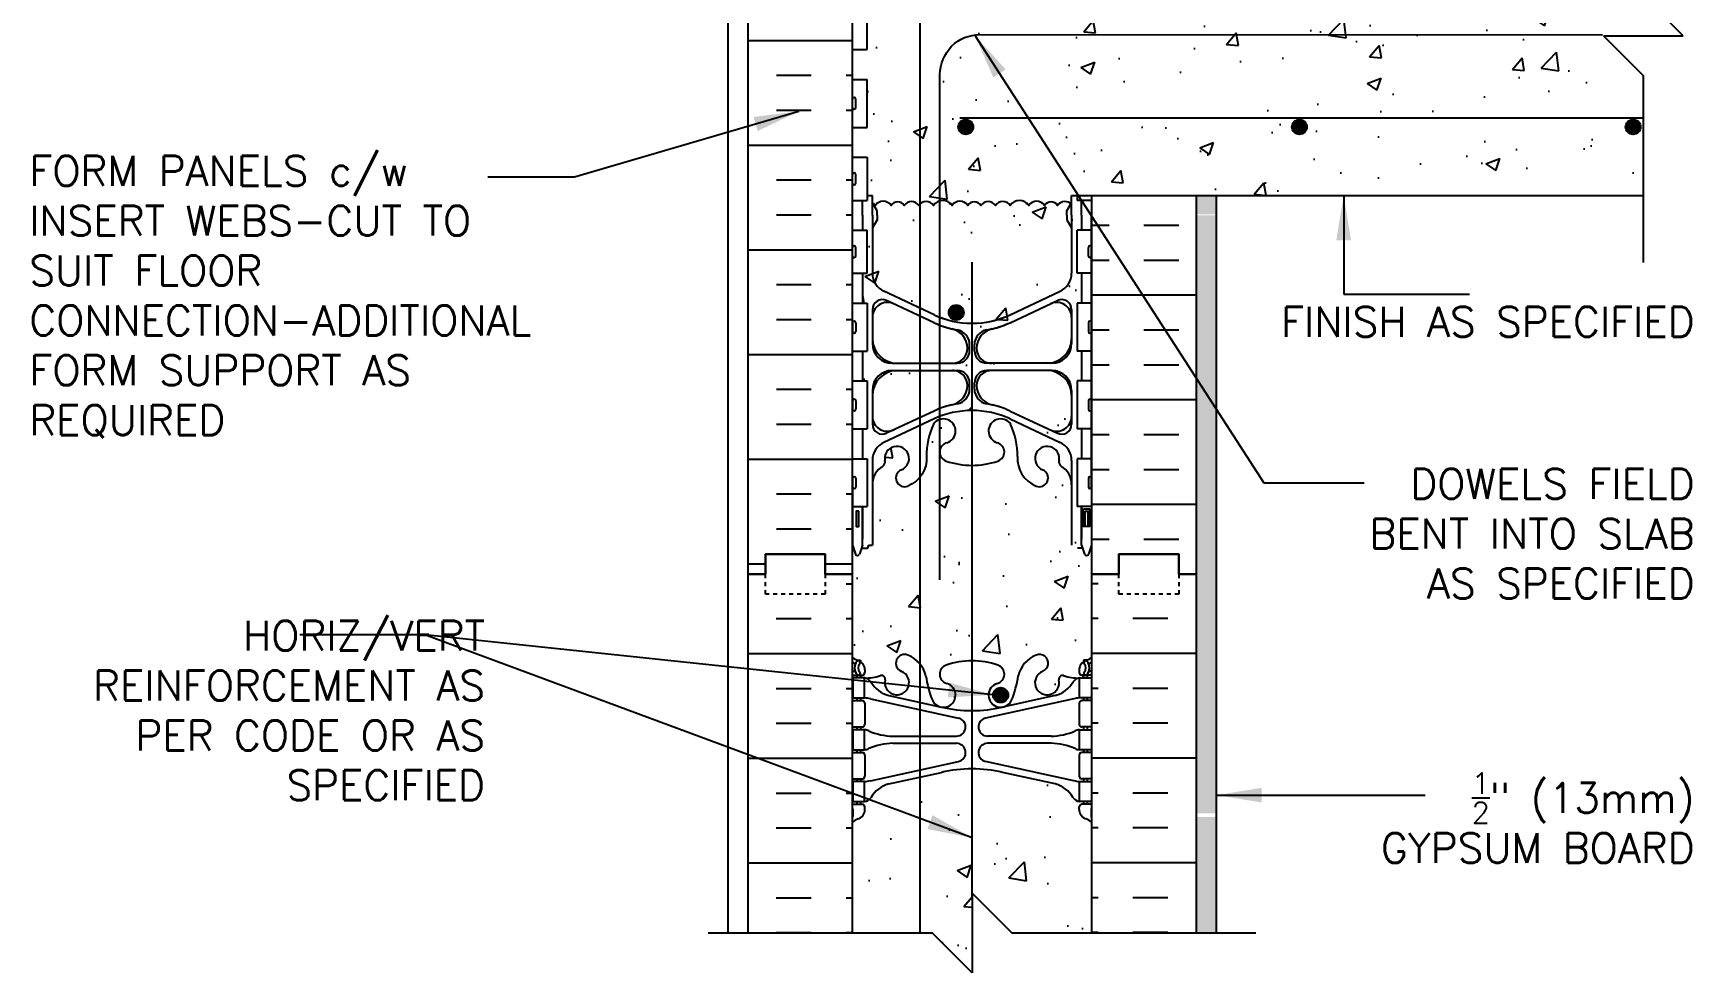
# Model space of a CAD drawing. Header units: inches. Extents: x 103.6 to 145.4, y 81.8 to 160.
# Drawn here: x 103.68 to 145.29, y 113.03 to 136.6 of the extents above; entities that cross this region are included whole.
import ezdxf

# ---------------------------------------------------------------- set-up
doc = ezdxf.new("R2010")
doc.units = ezdxf.units.IN
doc.header["$LTSCALE"] = 0.5
doc.header["$MEASUREMENT"] = 0
doc.linetypes.add('DASHED2', pattern=[0.375, 0.25, -0.125])
for name, color, linetype in [('HATCH', 12, 'Continuous'), ('line25', 2, 'Continuous'), ('LINE3', 3, 'Continuous'), ('LINE50', 5, 'Continuous'), ('LINE9', 9, 'Continuous'), ('TEXT', 4, 'Continuous'), ('Web_Edge', 9, 'Continuous')]:
    doc.layers.add(name, color=color, linetype=linetype)
doc.styles.add('DIM', font='romans.shx', dxfattribs={"width": 0.7})
doc.styles.add('ROMANS', font='romans.shx', dxfattribs={"height": 0.75})
doc.dimstyles.new('ext_12', dxfattribs={"dimscale": 12, "dimtxt": 0.09375, "dimasz": 0.09375, "dimexe": 0.09375, "dimexo": 0.0625, "dimgap": 0.0625, "dimtad": 1, "dimdec": 1, "dimzin": 3, "dimdsep": 46, "dimlunit": 4, "dimtxsty": 'DIM', "dimcen": 0.09, "dimdle": 0.09375, "dimclrt": 4, "dimadec": 0, "dimazin": 0, "dimtfac": 1, "dimtdec": 1, "dimtmove": 2, "dimatfit": 3, "dimfxl": 1, "dimfrac": 2, "dimtolj": 1, "dimtzin": 0, "dimarcsym": 0})

msp = doc.modelspace()

# ---------------------------------------------------------------- hatches: boundary and pattern name
at = {"layer": 'HATCH'}
h = msp.add_hatch(dxfattribs=at)
h.set_pattern_fill('AR-CONC', color=256, scale=0.5)
h.paths.add_polyline_path([(130.247, 159.034), (128.247, 159.034), (127.247, 160.034), (127.247, 158.034), (126.247, 159.034), (124.247, 159.034), (124.247, 156.945, 0.064398), (124.357, 156.879), (124.447, 156.879), (124.447, 156.838, -0.249069), (124.557, 156.631), (124.557, 156.563, -0.414214), (124.495, 156.501), (124.447, 156.501), (124.447, 156.431), (124.552, 156.431, 0.10046), (124.946, 156.488, -0.601435), (125.065, 156.383, 2.182095), (125.475, 156.596, -1), (125.639, 157.004, -0.24438), (126.087, 156.484, 0.053157), (126.253, 155.87, 1.553132), (126.611, 156.294, -0.735593), (126.598, 156.752, -0.082755), (127.247, 156.86, -0.082755), (127.896, 156.752, -0.735593), (127.883, 156.294, 1.553132), (128.241, 155.87, 0.053157), (128.407, 156.484, -0.24438), (128.855, 157.004, -1), (129.019, 156.596, 2.182095), (129.429, 156.383, -0.601435), (129.548, 156.488, 0.10046), (129.942, 156.431), (130.047, 156.431), (130.047, 156.501), (130, 156.501, -0.414214), (129.937, 156.563), (129.937, 156.631, -0.249069), (130.047, 156.838), (130.047, 156.879), (130.137, 156.879, 0.064398), (130.247, 156.945)])
h.paths.add_polyline_path([(130.247, 152.816, 0.082415), (130.104, 152.895, -0.317837), (129.937, 153.131), (129.937, 153.198, -0.414214), (130, 153.261), (130.047, 153.261), (130.047, 153.331), (129.942, 153.331, -0.188973), (129.786, 153.425, 0.196323), (129.337, 153.772), (128.015, 154.062, 0.057795), (127.247, 154.151, 0.057795), (126.479, 154.062), (125.157, 153.772, 0.196323), (124.708, 153.425, -0.188973), (124.552, 153.331), (124.447, 153.331), (124.447, 153.261), (124.495, 153.261, -0.414214), (124.557, 153.198), (124.557, 153.131, -0.317837), (124.39, 152.895, 0.082415), (124.247, 152.816), (124.247, 147.253, 0.082415), (124.39, 147.174, -0.317837), (124.557, 146.938), (124.557, 146.871, -0.414214), (124.495, 146.808), (124.447, 146.808), (124.447, 146.738), (124.552, 146.738, -0.188973), (124.708, 146.643, 0.196323), (125.157, 146.297), (126.479, 146.007, 0.057795), (127.247, 145.918, 0.057795), (128.015, 146.007), (129.337, 146.297, 0.196323), (129.786, 146.643, -0.188973), (129.942, 146.738), (130.047, 146.738), (130.047, 146.808), (130, 146.808, -0.414214), (129.937, 146.871), (129.937, 146.938, -0.317837), (130.104, 147.174, 0.082415), (130.247, 147.253)])
h.paths.add_polyline_path([(130.247, 143.123, 0.064398), (130.137, 143.189), (130.047, 143.189), (130.047, 143.231, -0.249069), (129.937, 143.438), (129.937, 143.506, -0.414214), (130, 143.568), (130.047, 143.568), (130.047, 143.638), (129.942, 143.638, 0.10046), (129.548, 143.581, -0.601435), (129.429, 143.686, 2.182095), (129.019, 143.473, -1), (128.855, 143.065, -0.24438), (128.407, 143.585, 0.053157), (128.241, 144.199, 0.223253), (128.041, 144.364), (128.021, 144.369, 0.955472), (127.883, 143.775, -0.735593), (127.896, 143.317, -0.082755), (127.247, 143.209, -0.082755), (126.598, 143.317, -0.735593), (126.611, 143.775, 0.955472), (126.473, 144.369), (126.453, 144.364, 0.223253), (126.253, 144.199, 0.053157), (126.087, 143.585, -0.24438), (125.639, 143.065, -1), (125.475, 143.473, 2.182095), (125.065, 143.686, -0.601435), (124.946, 143.581, 0.10046), (124.552, 143.638), (124.447, 143.638), (124.447, 143.568), (124.495, 143.568, -0.414214), (124.557, 143.506), (124.557, 143.438, -0.249069), (124.447, 143.231), (124.447, 143.189), (124.357, 143.189, 0.064398), (124.247, 143.123), (124.247, 141.034), (124.247, 140.535, -0.518439), (124.429, 140.535, -0.520567), (124.874, 140.535, -0.520567), (125.119, 140.535, -0.520567), (125.443, 140.535, -0.520567), (125.885, 140.535, -0.520567), (126.151, 140.535, -0.520567), (126.505, 140.535, -0.520567), (127.095, 140.535, -0.520567), (127.494, 140.535, -0.520567), (127.826, 140.535, -0.520567), (127.997, 140.535, -0.520567), (128.25, 140.535, -0.520567), (128.598, 140.535, -0.520567), (128.908, 140.535, -0.520567), (129.106, 140.535, -0.520567), (129.373, 140.535, -0.520567), (129.653, 140.535, -0.520567), (129.859, 140.535, -0.520567), (130.054, 140.535, -0.520567), (130.23, 140.535, -0.520567), (130.441, 140.535, -0.520567), (130.606, 140.535, -0.520567), (130.788, 140.535, -0.507509), (130.935, 140.538), (130.935, 141.034), (130.247, 141.034)])
h.paths.add_polyline_path([(144.098, 140.534), (130.935, 140.534), (130.935, 140.538, 0.507509), (130.788, 140.535, 0.520567), (130.606, 140.535, 0.520567), (130.441, 140.535, 0.520567), (130.23, 140.535, 0.520567), (130.054, 140.535, 0.520567), (129.859, 140.535, 0.520567), (129.653, 140.535, 0.520567), (129.373, 140.535, 0.520567), (129.106, 140.535, 0.520567), (128.908, 140.535, 0.520567), (128.598, 140.535, 0.520567), (128.25, 140.535, 0.520567), (127.997, 140.535, 0.520567), (127.826, 140.535, 0.520567), (127.494, 140.535, 0.520567), (127.095, 140.535, 0.520567), (126.505, 140.535, 0.520567), (126.151, 140.535, 0.520567), (125.885, 140.535, 0.520567), (125.443, 140.535, 0.520567), (125.119, 140.535, 0.520567), (124.874, 140.535, 0.520567), (124.429, 140.535, 0.518439), (124.247, 140.535), (124.247, 139.339), (124.612, 139.339), (124.612, 138.139), (124.247, 138.139), (124.247, 137.389), (124.612, 137.389), (124.612, 136.189), (124.247, 136.189), (124.247, 135.439), (124.612, 135.439), (124.612, 134.239), (124.247, 134.239), (124.247, 133.489), (124.612, 133.489), (124.612, 132.534), (124.747, 132.534), (124.747, 132.347), (124.759, 132.327, -0.184258), (124.822, 132.284, -0.520567), (125.215, 132.284, -0.520567), (125.547, 132.284, -0.520567), (125.909, 132.284, -0.520567), (126.281, 132.284, -0.520567), (126.747, 132.284, -0.520567), (127.14, 132.284, -0.520567), (127.471, 132.284, -0.520567), (127.834, 132.284, -0.520567), (128.206, 132.284, -0.520567), (128.672, 132.284, -0.520567), (129.065, 132.284, -0.520567), (129.396, 132.284, -0.458346), (129.73, 132.318), (129.747, 132.347), (129.747, 132.534), (129.882, 132.534), (130.247, 132.534), (144.098, 132.534), (144.098, 135.534), (143.098, 136.534), (145.098, 136.534), (144.098, 137.534)])
h.paths.add_polyline_path([(129.747, 130.581), (129.747, 131.722), (129.627, 131.922), (129.627, 132.034), (129.627, 132.147), (129.73, 132.318, 0.458346), (129.396, 132.284, 0.520567), (129.065, 132.284, 0.520567), (128.672, 132.284, 0.520567), (128.206, 132.284, 0.520567), (127.834, 132.284, 0.520567), (127.471, 132.284, 0.520567), (127.14, 132.284, 0.520567), (126.747, 132.284, 0.520567), (126.281, 132.284, 0.520567), (125.909, 132.284, 0.520567), (125.547, 132.284, 0.520567), (125.215, 132.284, 0.520567), (124.822, 132.284, 0.184258), (124.759, 132.327), (124.867, 132.147), (124.867, 132.034), (124.867, 131.922), (124.747, 131.722), (124.747, 130.581, 0.291097), (125.035, 130.128), (126.293, 129.54, 0.093369), (127.1, 129.332, 0.016332), (127.247, 129.327, 0.109869), (128.201, 129.54), (129.459, 130.128, 0.291097)], flags=17)
h.paths.add_polyline_path([(126.744, 129.186, -0.053094), (126.293, 129.341), (125.281, 129.815, 0.549071), (124.747, 129.475), (124.747, 128.948, 0.414214), (125.372, 128.323), (126.757, 128.323, 0.117525), (126.926, 128.364, 0.282333), (127.132, 128.697, 0.350119)], flags=0)
h.paths.add_polyline_path([(127.132, 127.769, 0.413582), (126.757, 128.143), (125.372, 128.143, 0.414214), (124.747, 127.518), (124.747, 126.991, 0.549071), (125.281, 126.652), (126.293, 127.126, -0.053094), (126.744, 127.281, 0.350119)], flags=16)
h.paths.add_polyline_path([(129.747, 127.518, 0.414214), (129.122, 128.143), (127.737, 128.143, 0.085652), (127.611, 128.122, 0.316711), (127.362, 127.769, 0.350119), (127.75, 127.281, -0.053094), (128.201, 127.126), (129.213, 126.652, 0.549071), (129.747, 126.991)], flags=16)
h.paths.add_polyline_path([(129.747, 129.475, 0.549071), (129.213, 129.815), (128.201, 129.341, -0.053094), (127.75, 129.186, 0.182984), (127.455, 128.989, 0.157072), (127.362, 128.697, 0.413582), (127.737, 128.323), (129.122, 128.323, 0.414214), (129.747, 128.948)], flags=0)
h.paths.add_polyline_path([(129.747, 125.279, 0.258958), (129.488, 125.745, -0.31131), (129.431, 125.875, 2.127293), (129.019, 125.651, -1), (128.855, 125.242, -0.325306), (128.389, 125.985, 0.10488), (128.216, 126.796, 1.422913), (127.883, 126.329, -0.735593), (127.896, 125.871, -0.082755), (127.247, 125.763, -0.082755), (126.598, 125.871, -0.735593), (126.611, 126.329, 1.422913), (126.278, 126.796, 0.10488), (126.105, 125.985, -0.325306), (125.639, 125.242, -1), (125.475, 125.651, 2.127293), (125.063, 125.875, -0.31131), (125.006, 125.745, 0.258958), (124.747, 125.279), (124.747, 123.763), (124.647, 123.763), (124.647, 123.733, -0.414214), (124.597, 123.683), (124.471, 123.683), (124.422, 123.533, -0.6), (124.322, 123.533), (124.247, 123.763), (124.247, 120.945, 0.064398), (124.357, 120.879), (124.447, 120.879), (124.447, 120.838, -0.249069), (124.557, 120.631), (124.557, 120.563, -0.414214), (124.495, 120.501), (124.447, 120.501), (124.447, 120.431), (124.552, 120.431, 0.10046), (124.946, 120.488, -0.601435), (125.065, 120.383, 2.182095), (125.475, 120.596, -1), (125.639, 121.004, -0.24438), (126.087, 120.484, 0.053157), (126.253, 119.87, 0.223253), (126.453, 119.705), (126.473, 119.7, 0.955472), (126.611, 120.294, -0.735593), (126.598, 120.752, -0.082755), (127.247, 120.86, -0.082755), (127.896, 120.752, -0.735593), (127.883, 120.294, 0.955472), (128.021, 119.7), (128.041, 119.705, 0.223253), (128.241, 119.87, 0.053157), (128.407, 120.484, -0.24438), (128.855, 121.004, -1), (129.019, 120.596, 2.182095), (129.429, 120.383, -0.601435), (129.548, 120.488, 0.10046), (129.942, 120.431), (130.047, 120.431), (130.047, 120.501), (130, 120.501, -0.414214), (129.937, 120.563), (129.937, 120.631, -0.249069), (130.047, 120.838), (130.047, 120.879), (130.137, 120.879, 0.064398), (130.247, 120.945), (130.247, 123.034), (130.247, 123.763), (130.172, 123.533, -0.6), (130.072, 123.533), (129.997, 123.763), (129.997, 124.729), (129.882, 124.729), (129.882, 125.929), (129.997, 125.929), (129.997, 126.679), (129.882, 126.679), (129.882, 127.879), (129.997, 127.879), (129.997, 128.629), (129.882, 128.629), (129.882, 129.829), (129.997, 129.829), (129.997, 130.579), (129.882, 130.579), (129.882, 131.659), (129.997, 131.659), (129.997, 132.034), (129.997, 132.409), (129.882, 132.409), (129.882, 132.534), (129.747, 132.534), (129.747, 132.347), (129.747, 132.034), (129.747, 130.581, -0.291097), (129.459, 130.128), (128.201, 129.54, -0.093369), (127.394, 129.332, -0.016332), (127.247, 129.327, -0.016332), (127.1, 129.332, -0.093369), (126.293, 129.54), (125.035, 130.128, -0.291097), (124.747, 130.581), (124.747, 131.722), (124.747, 132.034), (124.747, 132.534), (124.612, 132.534), (124.612, 132.409), (124.497, 132.409), (124.497, 132.034), (124.497, 131.659), (124.612, 131.659), (124.612, 130.579), (124.497, 130.579), (124.497, 129.829), (124.612, 129.829), (124.612, 128.629), (124.497, 128.629), (124.497, 127.879), (124.612, 127.879), (124.612, 126.679), (124.497, 126.679), (124.497, 125.929), (124.612, 125.929), (124.612, 124.729), (124.497, 124.729), (124.497, 123.763), (124.471, 123.683), (124.597, 123.683, 0.414214), (124.647, 123.733), (124.647, 123.763), (124.747, 123.763), (124.747, 125.885, -0.291097), (125.035, 126.338), (126.293, 126.927, -0.109869), (127.247, 127.139, -0.109869), (128.201, 126.927), (129.459, 126.338, -0.291097), (129.747, 125.885)])
h.paths.add_polyline_path([(128.201, 127.126, 0.051645), (127.763, 127.278, 0.016212), (127.62, 127.307, -0.366251), (127.307, 127.676), (127.307, 127.831, -0.414214), (127.62, 128.143), (129.247, 128.143, -0.414214), (129.747, 127.643), (129.747, 126.795, -0.549071), (129.391, 126.569)], flags=16)
h.paths.add_polyline_path([(126.874, 127.307, 0.067914), (126.293, 127.126), (125.103, 126.569, -0.549071), (124.747, 126.795), (124.747, 127.643, -0.414214), (125.247, 128.143), (126.757, 128.143), (126.875, 128.143, -0.414214), (127.187, 127.831), (127.187, 127.676, -0.366251)], flags=16)
h.paths.add_polyline_path([(127.62, 128.323, -0.414214), (127.307, 128.636), (127.307, 128.79, -0.366251), (127.62, 129.16, 0.067914), (128.201, 129.341), (129.391, 129.898, -0.549071), (129.747, 129.671), (129.747, 128.823, -0.414214), (129.247, 128.323)], flags=16)
h.paths.add_polyline_path([(126.875, 128.323), (125.247, 128.323, -0.414214), (124.747, 128.823), (124.747, 129.671, -0.549071), (125.103, 129.898), (126.293, 129.341, 0.067914), (126.874, 129.16, -0.366251), (127.187, 128.79), (127.187, 128.636, -0.414214)], flags=16)
h.paths.add_polyline_path([(130.247, 116.816, 0.082415), (130.104, 116.895, -0.317837), (129.937, 117.131), (129.937, 117.198, -0.414214), (130, 117.261), (130.047, 117.261), (130.047, 117.331), (129.942, 117.331, -0.188973), (129.786, 117.425, 0.196323), (129.337, 117.772), (128.015, 118.062, 0.057795), (127.247, 118.151, 0.057795), (126.479, 118.062), (125.157, 117.772, 0.196323), (124.708, 117.425, -0.188973), (124.552, 117.331), (124.447, 117.331), (124.447, 117.261), (124.495, 117.261, -0.414214), (124.557, 117.198), (124.557, 117.131, -0.317837), (124.39, 116.895, 0.082415), (124.247, 116.816), (124.247, 114.034), (126.247, 114.034), (127.247, 113.034), (127.247, 115.034), (128.247, 114.034), (130.247, 114.034)])
h = msp.add_hatch(dxfattribs=at)
h.set_pattern_fill('AR-SAND', color=256, scale=0.5, style=0)
h.set_pattern_definition([(37.5, (-98.5193, 2.6143), (-0.0314967, 0.9634119), [0, -0.76, 0, -0.85, 0, -0.8125]), (7.5, (-98.5193, 2.6143), (0.8848884, 1.411073), [0, -0.41, 0, -0.685, 0, -0.2625]), (327.5, (-99.1343, 2.6143), (1.557071, 0.0028295), [0, -0.25, 0, -0.9, 0, -1.175]), (317.5, (-99.1343, 2.6143), (1.503063, 0.438838), [0, -0.125, 0, -0.59, 0, -0.675])])
h.paths.add_polyline_path([(133.372, 116.947), (132.872, 116.947), (132.872, 114.034), (133.372, 114.034)])
h.paths.add_polyline_path([(133.372, 132.534), (132.872, 132.534), (132.872, 132.06), (133.372, 132.06)])
h.paths.add_polyline_path([(133.372, 117.034), (132.872, 117.034), (132.872, 132.034), (133.372, 132.034)])
h.paths.add_polyline_path([(133.372, 140.534), (132.872, 140.534), (132.872, 159.034), (133.372, 159.034)])
h = msp.add_hatch(dxfattribs=at)
h.set_pattern_fill('INSUL', color=256, scale=7, style=0)
h.set_pattern_definition([(0, (-2801.9145, 538.044), (0, -2.625), []), (0, (-2801.9145, 537.169), (0, -2.625), [0.875, -0.875]), (0, (-2801.9145, 536.294), (0, -2.625), [0.875, -0.875])])
h.paths.add_polyline_path([(121.622, 123.034), (122.06, 123.034), (122.06, 123.534), (123.56, 123.534), (123.56, 123.034), (124.247, 123.034), (124.247, 141.034), (123.56, 141.034), (123.56, 140.534), (122.06, 140.534), (122.06, 141.034), (121.622, 141.034)])
h = msp.add_hatch(dxfattribs=at)
h.set_pattern_fill('INSUL', color=256, scale=7, style=0)
h.set_pattern_definition([(0, (122.8095, 140.5345), (0, -2.625), []), (0, (122.8095, 139.6595), (0, -2.625), [0.875, -0.875]), (0, (122.8095, 138.7845), (0, -2.625), [0.875, -0.875])])
h.paths.add_polyline_path([(130.247, 123.034), (130.935, 123.034), (130.935, 123.534), (132.435, 123.534), (132.435, 123.034), (132.872, 123.034), (132.872, 132.534), (130.247, 132.534)])
at = {"layer": 'LINE3'}
for points in [[(127.276, 134.251, 1), (126.901, 134.251, 1)], [(135.651, 134.251, 1), (135.276, 134.251, 1)], [(144.026, 134.251, 1), (143.651, 134.251, 1)], [(127.038, 129.596, 1), (126.663, 129.596, 1)], [(128.153, 120, 1), (127.778, 120, 1)]]:
    msp.add_hatch(color=256, dxfattribs=at).paths.add_polyline_path(points)

# ---------------------------------------------------------------- linework, layer by layer
at = {"layer": 'HATCH'}
for p, q in [((124.085, 122.794), (124.247, 122.794)), ((130.409, 122.794), (130.247, 122.794)), ((122.335, 121.919), (123.21, 121.919)), ((124.085, 121.919), (124.247, 121.919)), ((124.381, 122.198), (124.381, 122.198)), ((130.409, 121.919), (130.247, 121.919)), ((132.159, 121.919), (131.284, 121.919)), ((121.622, 121.044), (124.247, 121.044)), ((126.284, 120.664), (126.284, 120.664)), ((132.872, 121.044), (130.247, 121.044)), ((122.335, 120.169), (123.21, 120.169)), ((124.085, 120.169), (124.247, 120.169)), ((130.409, 120.169), (130.247, 120.169)), ((132.159, 120.169), (131.284, 120.169)), ((125.443, 119.667), (125.443, 119.667)), ((128.329, 119.811), (128.329, 119.811)), ((122.335, 119.294), (123.21, 119.294)), ((124.085, 119.294), (124.247, 119.294)), ((130.409, 119.294), (130.247, 119.294)), ((132.159, 119.294), (131.284, 119.294)), ((121.622, 118.419), (124.247, 118.419)), ((132.872, 118.419), (130.247, 118.419)), ((122.335, 117.544), (123.21, 117.544)), ((124.085, 117.544), (124.247, 117.544)), ((130.409, 117.544), (130.247, 117.544)), ((132.159, 117.544), (131.284, 117.544)), ((122.335, 116.669), (123.21, 116.669)), ((124.085, 116.669), (124.247, 116.669)), ((130.409, 116.669), (130.247, 116.669)), ((132.159, 116.669), (131.284, 116.669)), ((121.622, 115.794), (124.247, 115.794)), ((132.872, 115.794), (130.247, 115.794)), ((122.335, 114.919), (123.21, 114.919)), ((124.085, 114.919), (124.247, 114.919)), ((130.409, 114.919), (130.247, 114.919)), ((132.159, 114.919), (131.284, 114.919)), ((122.335, 114.044), (123.21, 114.044)), ((124.085, 114.044), (124.247, 114.044)), ((130.409, 114.044), (130.247, 114.044)), ((132.159, 114.044), (131.284, 114.044))]:
    msp.add_line(p, q, dxfattribs=at)
for points in [[(126.747, 132.284, 0.520567), (126.281, 132.284, 0.520567), (125.909, 132.284, 0.520567), (125.547, 132.284, 0.520567), (125.215, 132.284, 0.520567), (124.822, 132.284, 0.212897), (124.747, 132.329, 0.212897)], [(128.672, 132.284, 0.520567), (128.206, 132.284, 0.520567), (127.834, 132.284, 0.520567), (127.471, 132.284, 0.520567), (127.14, 132.284, 0.520567), (126.747, 132.284, 0.212897), (126.672, 132.329, 0.212897)], [(129.747, 132.3, 0.493322), (129.396, 132.284, 0.520567), (129.065, 132.284, 0.520567), (128.672, 132.284, 0.212897), (128.597, 132.329)]]:
    msp.add_lwpolyline(points, format="xyb", dxfattribs=at)
at = {"layer": 'line25'}
for p, q in [((124.247, 123.034), (124.247, 141.034)), ((124.612, 136.189), (124.612, 137.389)), ((124.247, 136.189), (124.612, 136.189)), ((124.247, 135.439), (124.612, 135.439)), ((124.612, 134.239), (124.612, 135.439)), ((124.247, 117.034), (124.247, 135.034)), ((124.247, 134.239), (124.612, 134.239)), ((124.247, 133.489), (124.612, 133.489)), ((124.612, 133.489), (124.612, 132.409)), ((124.247, 132.409), (124.612, 132.409)), ((124.612, 132.534), (124.747, 132.534)), ((129.747, 132.534), (144.098, 132.534)), ((129.882, 132.534), (129.882, 132.409)), ((129.882, 132.534), (130.247, 132.534)), ((130.247, 132.409), (129.882, 132.409)), ((130.247, 132.534), (130.247, 123.034)), ((124.247, 131.659), (124.612, 131.659)), ((124.612, 130.579), (124.612, 131.659)), ((129.882, 130.579), (129.882, 131.659)), ((130.247, 131.659), (129.882, 131.659)), ((124.247, 130.579), (124.612, 130.579)), ((130.247, 130.579), (129.882, 130.579)), ((124.247, 129.829), (124.612, 129.829)), ((124.612, 129.829), (124.612, 128.629)), ((129.882, 129.829), (129.882, 128.629)), ((130.247, 129.829), (129.882, 129.829)), ((124.247, 128.629), (124.612, 128.629)), ((130.247, 128.629), (129.882, 128.629)), ((124.247, 127.879), (124.612, 127.879)), ((124.612, 127.879), (124.612, 126.679)), ((129.882, 127.879), (129.882, 126.679)), ((130.247, 127.879), (129.882, 127.879)), ((124.247, 126.679), (124.612, 126.679)), ((130.247, 126.679), (129.882, 126.679)), ((124.247, 125.929), (124.612, 125.929)), ((124.612, 125.929), (124.612, 124.729)), ((130.247, 125.929), (129.882, 125.929)), ((129.882, 125.929), (129.882, 124.729)), ((124.247, 124.729), (124.612, 124.729)), ((130.247, 124.729), (129.882, 124.729)), ((124.247, 114.034), (124.247, 123.034)), ((130.247, 123.034), (130.247, 114.034))]:
    msp.add_line(p, q, dxfattribs=at)
at = {"layer": 'LINE3'}
for p, q in [((125.945, 114.034), (125.945, 159.034)), ((144.069, 134.47), (126.943, 134.47)), ((127.247, 114.929), (127.247, 130.862))]:
    msp.add_line(p, q, dxfattribs=at)
at = {"layer": 'LINE3', "linetype": 'Continuous'}
msp.add_lwpolyline([(126.443, 122.895), (126.443, 135.566, -0.414214), (127.443, 136.566), (143.069, 136.564)], format="xyb", dxfattribs=at)
at = {"layer": 'LINE3'}
for centre in [(127.089, 134.251), (135.464, 134.251), (143.839, 134.251), (126.851, 129.596), (127.966, 120)]:
    msp.add_circle(centre, 0.188, dxfattribs=at)
at = {"layer": 'LINE50'}
for p, q in [((121.622, 141.034), (121.622, 123.034)), ((132.872, 132.534), (132.872, 123.034)), ((121.622, 123.034), (121.622, 114.034)), ((132.872, 123.034), (132.872, 114.034))]:
    msp.add_line(p, q, dxfattribs=at)
for points in [[(121.622, 123.034), (122.06, 123.034), (122.06, 123.534), (123.56, 123.534), (123.56, 123.034), (124.247, 123.034)], [(124.247, 123.034), (123.56, 123.034), (123.56, 123.534), (122.06, 123.534), (122.06, 123.034), (121.622, 123.034)], [(132.872, 123.034), (132.435, 123.034), (132.435, 123.534), (130.935, 123.534), (130.935, 123.034), (130.247, 123.034)], [(130.247, 123.034), (130.935, 123.034), (130.935, 123.534), (132.435, 123.534), (132.435, 123.034), (132.872, 123.034)]]:
    msp.add_lwpolyline(points, dxfattribs=at)
at = {"layer": 'LINE9'}
for p, q in [((121.122, 159.034), (121.122, 114.034)), ((145.098, 136.534), (144.098, 137.534)), ((143.098, 136.534), (145.098, 136.534)), ((143.098, 136.534), (144.098, 135.534)), ((144.098, 130.848), (144.098, 135.534)), ((124.247, 134.729), (124.247, 134.949)), ((124.247, 134.894), (124.247, 134.894)), ((124.287, 134.989), (124.287, 134.989)), ((124.327, 134.729), (124.327, 134.949)), ((124.247, 134.784), (124.247, 134.784)), ((124.287, 134.689), (124.287, 134.689)), ((124.247, 132.839), (124.247, 133.059)), ((124.247, 133.004), (124.247, 133.004)), ((124.247, 132.894), (124.247, 132.894)), ((124.287, 133.099), (124.287, 133.099)), ((124.287, 132.799), (124.287, 132.799)), ((124.327, 132.839), (124.327, 133.059)), ((124.747, 132.034), (124.747, 132.534)), ((124.867, 132.147), (124.747, 132.347)), ((129.627, 132.147), (129.747, 132.347)), ((129.747, 132.034), (129.747, 132.534)), ((129.747, 132.534), (129.882, 132.534)), ((133.372, 132.534), (133.372, 114.034)), ((124.747, 132.034), (124.747, 130.581)), ((124.867, 131.922), (124.747, 131.722)), ((124.867, 132.034), (124.867, 132.147)), ((124.867, 132.034), (124.867, 131.922)), ((129.627, 132.034), (129.627, 132.147)), ((129.627, 132.034), (129.627, 131.922)), ((129.627, 131.922), (129.747, 131.722)), ((129.747, 132.034), (129.747, 130.581)), ((124.247, 131.009), (124.247, 131.229)), ((124.247, 131.174), (124.247, 131.174)), ((124.247, 131.064), (124.247, 131.064)), ((124.287, 131.269), (124.287, 131.269)), ((124.327, 131.009), (124.327, 131.229)), ((130.167, 131.009), (130.167, 131.229)), ((130.207, 131.269), (130.207, 131.269)), ((130.247, 131.009), (130.247, 131.229)), ((130.247, 131.174), (130.247, 131.174)), ((130.247, 131.064), (130.247, 131.064)), ((124.287, 130.969), (124.287, 130.969)), ((130.207, 130.969), (130.207, 130.969)), ((126.293, 129.54), (125.035, 130.128)), ((126.293, 129.54), (125.035, 130.128)), ((126.293, 129.341), (125.103, 129.898)), ((126.293, 129.341), (125.103, 129.898)), ((128.201, 129.54), (129.459, 130.128)), ((128.201, 129.54), (129.459, 130.128)), ((128.201, 129.341), (129.391, 129.898)), ((128.201, 129.341), (129.391, 129.898)), ((124.747, 129.671), (124.747, 128.823)), ((129.747, 129.671), (129.747, 128.823)), ((124.247, 129.339), (124.247, 129.119)), ((124.247, 129.284), (124.247, 129.284)), ((124.247, 129.174), (124.247, 129.174)), ((124.287, 129.379), (124.287, 129.379)), ((124.287, 129.079), (124.287, 129.079)), ((124.327, 129.339), (124.327, 129.119)), ((130.167, 129.339), (130.167, 129.119)), ((130.207, 129.379), (130.207, 129.379)), ((130.207, 129.079), (130.207, 129.079)), ((130.247, 129.339), (130.247, 129.119)), ((130.247, 129.284), (130.247, 129.284)), ((130.247, 129.174), (130.247, 129.174)), ((127.187, 128.636), (127.187, 128.79)), ((127.307, 128.636), (127.307, 128.79)), ((125.247, 128.323), (126.875, 128.323)), ((125.247, 128.323), (126.757, 128.323)), ((125.247, 128.143), (126.875, 128.143)), ((125.247, 128.143), (126.757, 128.143)), ((129.247, 128.323), (127.62, 128.323)), ((129.247, 128.143), (127.62, 128.143)), ((129.247, 128.323), (127.737, 128.323)), ((129.247, 128.143), (127.737, 128.143)), ((127.132, 127.768), (127.132, 127.768)), ((127.187, 127.676), (127.187, 127.831)), ((127.307, 127.676), (127.307, 127.831)), ((127.362, 127.768), (127.362, 127.768)), ((124.247, 127.389), (124.247, 127.169)), ((124.247, 127.334), (124.247, 127.334)), ((124.287, 127.429), (124.287, 127.429)), ((124.327, 127.389), (124.327, 127.169)), ((124.747, 127.643), (124.747, 126.795)), ((129.747, 127.643), (129.747, 126.795)), ((130.167, 127.389), (130.167, 127.169)), ((130.207, 127.429), (130.207, 127.429)), ((130.247, 127.389), (130.247, 127.169)), ((130.247, 127.334), (130.247, 127.334)), ((124.247, 127.224), (124.247, 127.224)), ((124.287, 127.129), (124.287, 127.129)), ((126.293, 126.927), (125.035, 126.338)), ((126.293, 126.927), (125.035, 126.338)), ((126.293, 127.126), (125.103, 126.569)), ((126.293, 127.126), (125.103, 126.569)), ((128.201, 127.126), (129.391, 126.569)), ((128.201, 127.126), (129.391, 126.569)), ((128.201, 126.927), (129.459, 126.338)), ((128.201, 126.927), (129.459, 126.338)), ((130.207, 127.129), (130.207, 127.129)), ((130.247, 127.224), (130.247, 127.224)), ((124.747, 125.885), (124.747, 123.763)), ((129.747, 125.885), (129.747, 123.763)), ((124.247, 125.439), (124.247, 125.219)), ((124.247, 125.384), (124.247, 125.384)), ((124.247, 125.274), (124.247, 125.274)), ((124.287, 125.479), (124.287, 125.479)), ((124.327, 125.439), (124.327, 125.219)), ((130.167, 125.439), (130.167, 125.219)), ((130.207, 125.479), (130.207, 125.479)), ((130.247, 125.439), (130.247, 125.219)), ((130.247, 125.384), (130.247, 125.384)), ((130.247, 125.274), (130.247, 125.274)), ((124.287, 125.179), (124.287, 125.179)), ((130.207, 125.179), (130.207, 125.179)), ((124.497, 123.763), (124.497, 124.729)), ((129.997, 123.763), (129.997, 124.729)), ((124.247, 123.763), (124.322, 123.533)), ((124.497, 123.763), (124.422, 123.533)), ((124.471, 123.683), (124.597, 123.683)), ((124.647, 123.733), (124.647, 123.763)), ((124.647, 123.763), (124.747, 123.763)), ((124.647, 123.733), (124.647, 123.733)), ((130.023, 123.683), (129.897, 123.683)), ((129.997, 123.763), (130.072, 123.533)), ((130.247, 123.763), (130.172, 123.533)), ((127.247, 115.034), (128.247, 114.034)), ((127.247, 115.034), (127.247, 113.034)), ((120.622, 114.034), (126.247, 114.034)), ((127.247, 113.034), (126.247, 114.034)), ((128.247, 114.034), (134.372, 114.034))]:
    msp.add_line(p, q, dxfattribs=at)
for points in [[(124.497, 132.034), (124.497, 132.409)], [(129.997, 132.034), (129.997, 132.409)], [(124.497, 132.034), (124.497, 131.659)], [(129.997, 132.034), (129.997, 131.659)], [(130.247, 125.163), (130.247, 132.034)], [(124.497, 130.579), (124.497, 129.829)], [(129.997, 130.579), (129.997, 129.829)], [(124.497, 128.629), (124.497, 127.879)], [(129.997, 128.629), (129.997, 127.879)], [(124.497, 126.679), (124.497, 125.929)], [(129.997, 126.679), (129.997, 125.929)], [(124.247, 125.163), (124.247, 123.763)], [(130.247, 125.163), (130.247, 123.763)], [(124.497, 124.729), (124.497, 123.913)], [(129.997, 124.729), (129.997, 123.913)]]:
    msp.add_lwpolyline(points, dxfattribs=at)
for points in [[(126.105, 125.985, -0.325312), (125.639, 125.242)], [(128.389, 125.985, 0.325312), (128.855, 125.242)]]:
    msp.add_lwpolyline(points, format="xyb", dxfattribs=at)
for points in [[(124.407, 124.613), (124.337, 124.613), (124.337, 124.233), (124.407, 124.233)], [(130.047, 124.673), (130.197, 124.673), (130.197, 124.233), (130.047, 124.233)], [(130.087, 124.613), (130.157, 124.613), (130.157, 124.233), (130.087, 124.233)]]:
    msp.add_lwpolyline(points, close=True, dxfattribs=at)
at = {"layer": 'LINE9', "linetype": 'DASHED2', "ltscale": 0.15}
for points in [[(123.56, 123.034), (123.56, 123.034), (123.56, 122.534), (122.06, 122.534), (122.06, 123.034), (122.06, 123.034)], [(132.435, 123.034), (132.435, 123.034), (132.435, 122.534), (130.935, 122.534), (130.935, 123.034), (130.935, 123.034)]]:
    msp.add_lwpolyline(points, dxfattribs=at)
at = {"layer": 'LINE9'}
for centre, radius, start, end in [((124.287, 134.949), 0.04, 90, 180), ((124.287, 134.949), 0.04, 360, 90), ((124.287, 134.729), 0.04, 180, 270), ((124.287, 134.729), 0.04, 270, 0), ((124.287, 133.059), 0.04, 90, 180), ((124.287, 132.839), 0.04, 180, 270), ((124.287, 133.059), 0.04, 360, 90), ((124.287, 132.839), 0.04, 270, 0), ((124.287, 131.229), 0.04, 90, 180), ((124.287, 131.229), 0.04, 360, 90), ((130.207, 131.229), 0.04, 90, 180), ((130.207, 131.229), 0.04, 0, 90), ((124.287, 131.009), 0.04, 180, 270), ((124.287, 131.009), 0.04, 270, 0), ((130.207, 131.009), 0.04, 180, 270), ((130.207, 131.009), 0.04, 270, 0), ((125.247, 130.581), 0.5, 180, 244.9204), ((129.247, 130.581), 0.5, 295.0796, 360), ((124.997, 129.671), 0.25, 64.9204, 180), ((125.122, 129.475), 0.375, 64.9204, 180), ((125.122, 129.475), 0.375, 64.9204, 180), ((129.372, 129.475), 0.375, 0, 115.0796), ((129.372, 129.475), 0.375, 0, 115.0796), ((129.497, 129.671), 0.25, 360, 115.0796), ((127.247, 131.577), 2.25, 244.9204, 270), ((127.247, 131.577), 2.25, 244.9204, 266.2572), ((127.247, 131.577), 2.25, 270, 295.0796), ((127.247, 131.577), 2.25, 273.7428, 295.0796), ((124.287, 129.339), 0.04, 90, 180), ((124.287, 129.119), 0.04, 180, 270), ((124.287, 129.339), 0.04, 0, 90), ((124.287, 129.119), 0.04, 270, 0), ((127.247, 131.379), 2.25, 244.9204, 260.4613), ((127.247, 131.379), 2.25, 244.9204, 257.0773), ((126.632, 128.698), 0.5, 0, 77.0773), ((126.632, 128.698), 0.5, 35.5994, 77.0773), ((126.812, 128.79), 0.375, 0, 80.4613), ((127.682, 128.79), 0.375, 99.5387, 180), ((127.862, 128.698), 0.5, 102.9227, 180), ((127.862, 128.698), 0.5, 102.9227, 144.4006), ((127.247, 131.379), 2.25, 279.5387, 295.0796), ((127.247, 131.379), 2.25, 282.9227, 295.0796), ((130.207, 129.339), 0.04, 90, 180), ((130.207, 129.119), 0.04, 180, 270), ((130.207, 129.339), 0.04, 360, 90), ((130.207, 129.119), 0.04, 270, 0), ((125.372, 128.948), 0.625, 180, 270), ((125.372, 128.948), 0.625, 180, 270), ((125.247, 128.823), 0.5, 180, 270), ((125.247, 128.823), 0.5, 180, 270), ((126.757, 128.698), 0.375, 270, 0), ((126.875, 128.636), 0.312, 270, 0), ((127.62, 128.636), 0.312, 180, 270), ((127.737, 128.698), 0.375, 180, 270), ((129.122, 128.948), 0.625, 270, 0), ((129.122, 128.948), 0.625, 270, 0), ((129.247, 128.823), 0.5, 270, 360), ((129.247, 128.823), 0.5, 270, 360), ((125.372, 127.518), 0.625, 90, 180), ((125.247, 127.643), 0.5, 90, 180), ((125.372, 127.518), 0.625, 90, 180), ((125.247, 127.643), 0.5, 90, 180), ((126.757, 128.698), 0.375, 270, 296.8118), ((126.757, 127.768), 0.375, 0, 90), ((126.757, 127.768), 0.375, 70.4179, 90), ((126.875, 127.831), 0.312, 0, 90), ((127.62, 127.831), 0.312, 90, 180), ((127.737, 127.768), 0.375, 90, 180), ((127.737, 128.698), 0.375, 243.1882, 270), ((127.737, 127.768), 0.375, 90, 109.5821), ((129.122, 127.518), 0.625, 360, 90), ((129.122, 127.518), 0.625, 360, 90), ((129.247, 127.643), 0.5, 360, 90), ((129.247, 127.643), 0.5, 360, 90), ((126.632, 127.768), 0.5, 282.9227, 0), ((127.862, 127.768), 0.5, 180, 257.0773), ((124.287, 127.389), 0.04, 90, 180), ((124.287, 127.389), 0.04, 0, 90), ((127.247, 125.088), 2.25, 99.5387, 115.0796), ((126.812, 127.676), 0.375, 279.5387, 0), ((127.682, 127.676), 0.375, 180, 260.4613), ((127.247, 125.088), 2.25, 64.9204, 80.4613), ((130.207, 127.389), 0.04, 90, 180), ((130.207, 127.389), 0.04, 360, 90), ((124.287, 127.169), 0.04, 180, 270), ((124.287, 127.169), 0.04, 270, 0), ((125.122, 126.991), 0.375, 180, 295.0796), ((125.122, 126.991), 0.375, 180, 295.0796), ((126.529, 126.623), 0.305, 285.7253, 145.3297), ((127.247, 125.088), 2.25, 103.2538, 115.0796), ((127.247, 124.889), 2.25, 90, 115.0796), ((127.247, 124.889), 2.25, 64.9204, 90), ((127.966, 126.623), 0.305, 34.6703, 254.2747), ((127.247, 125.088), 2.25, 64.9204, 76.7462), ((129.372, 126.991), 0.375, 244.9204, 360), ((129.372, 126.991), 0.375, 244.9204, 360), ((130.207, 127.169), 0.04, 180, 270), ((130.207, 127.169), 0.04, 270, 0), ((124.997, 126.795), 0.25, 180, 295.0796), ((128.105, 125.984), 2, 156.0362, 179.9854), ((126.389, 125.984), 2, 0.0146, 23.9638), ((129.497, 126.795), 0.25, 244.9204, 360), ((125.247, 125.885), 0.5, 115.0796, 180), ((125.362, 125.934), 0.305, 291.8037, 191.0944), ((126.676, 126.098), 0.24, 105.7253, 251.077), ((127.818, 126.098), 0.24, 288.923, 74.2747), ((129.132, 125.934), 0.305, 348.9056, 248.1963), ((129.247, 125.885), 0.5, 360, 64.9204), ((125.297, 125.279), 0.55, 121.9268, 180), ((124.94, 125.851), 0.125, 301.9268, 11.0944), ((125.557, 125.447), 0.22, 111.8037, 291.8037), ((127.247, 127.763), 2, 251.077, 270), ((127.247, 127.763), 2, 270, 288.923), ((128.937, 125.447), 0.22, 248.1963, 68.1963), ((129.554, 125.851), 0.125, 168.9056, 238.0732), ((129.197, 125.279), 0.55, 360, 58.0732), ((124.287, 125.439), 0.04, 90, 180), ((124.287, 125.439), 0.04, 0, 90), ((130.207, 125.439), 0.04, 90, 180), ((130.207, 125.439), 0.04, 360, 90), ((124.287, 125.219), 0.04, 180, 270), ((124.287, 125.219), 0.04, 270, 0), ((130.207, 125.219), 0.04, 180, 270), ((130.207, 125.219), 0.04, 270, 0), ((124.597, 123.733), 0.05, 270, 0), ((124.372, 123.56), 0.0567, 208.0725, 331.9275), ((130.122, 123.56), 0.0567, 208.0725, 331.9275)]:
    msp.add_arc(centre, radius, start, end, dxfattribs=at)
at = {"layer": 'Web_Edge'}
for p, q in [((124.357, 120.879), (124.447, 120.879)), ((124.447, 120.879), (124.447, 120.838)), ((130.137, 120.879), (130.047, 120.879)), ((130.047, 120.879), (130.047, 120.838)), ((124.247, 120.601), (124.289, 120.601)), ((124.247, 120.501), (124.495, 120.501)), ((124.357, 120.501), (124.357, 120.431)), ((124.447, 120.501), (124.447, 120.431)), ((124.557, 120.631), (124.557, 120.563)), ((129.937, 120.631), (129.937, 120.563)), ((130.247, 120.501), (130, 120.501)), ((130.047, 120.501), (130.047, 120.431)), ((130.137, 120.501), (130.137, 120.431)), ((130.247, 120.601), (130.205, 120.601)), ((124.247, 119.861), (124.495, 119.861)), ((124.357, 119.931), (124.357, 119.861)), ((124.447, 119.931), (124.447, 119.861)), ((124.696, 119.907), (126.907, 119.425)), ((125.157, 119.99), (126.479, 119.699)), ((129.798, 119.907), (127.587, 119.425)), ((129.337, 119.99), (128.015, 119.699)), ((130.247, 119.861), (130, 119.861)), ((130.047, 119.931), (130.047, 119.861)), ((130.137, 119.931), (130.137, 119.861)), ((124.557, 119.798), (124.557, 119.263)), ((129.937, 119.798), (129.937, 119.263)), ((124.247, 119.201), (124.495, 119.201)), ((124.357, 119.201), (124.357, 119.131)), ((124.447, 119.201), (124.447, 119.131)), ((130.247, 119.201), (130, 119.201)), ((130.047, 119.201), (130.047, 119.131)), ((130.137, 119.201), (130.137, 119.131)), ((124.357, 118.631), (124.357, 118.561)), ((124.447, 118.631), (124.447, 118.561)), ((125.262, 118.971), (126.858, 118.971)), ((125.262, 118.791), (126.858, 118.791)), ((129.232, 118.971), (127.636, 118.971)), ((129.232, 118.791), (127.636, 118.791)), ((130.047, 118.631), (130.047, 118.561)), ((130.137, 118.631), (130.137, 118.561)), ((124.247, 118.561), (124.495, 118.561)), ((124.557, 118.498), (124.557, 117.963)), ((124.696, 117.854), (126.907, 118.336)), ((129.798, 117.854), (127.587, 118.336)), ((129.937, 118.498), (129.937, 117.963)), ((130.247, 118.561), (130, 118.561)), ((124.247, 117.901), (124.495, 117.901)), ((124.357, 117.901), (124.357, 117.831)), ((124.447, 117.901), (124.447, 117.831)), ((125.157, 117.772), (126.479, 118.062)), ((129.337, 117.772), (128.015, 118.062)), ((130.247, 117.901), (130, 117.901)), ((130.047, 117.901), (130.047, 117.831)), ((130.137, 117.901), (130.137, 117.831)), ((124.357, 117.331), (124.357, 117.261)), ((124.447, 117.331), (124.447, 117.261)), ((130.047, 117.331), (130.047, 117.261)), ((130.137, 117.331), (130.137, 117.261)), ((124.247, 117.261), (124.495, 117.261)), ((124.257, 117.141), (124.257, 116.955)), ((124.557, 117.131), (124.557, 117.198)), ((129.937, 117.131), (129.937, 117.198)), ((130.247, 117.261), (130, 117.261)), ((130.237, 117.141), (130.237, 116.955))]:
    msp.add_line(p, q, dxfattribs=at)
for points in [[(124.252, 119.931), (124.552, 119.931), (124.552, 120.431), (124.252, 120.431)], [(130.242, 119.931), (129.942, 119.931), (129.942, 120.431), (130.242, 120.431)], [(124.252, 118.631), (124.552, 118.631), (124.552, 119.131), (124.252, 119.131)], [(130.242, 118.631), (129.942, 118.631), (129.942, 119.131), (130.242, 119.131)], [(124.252, 117.331), (124.552, 117.331), (124.552, 117.831), (124.252, 117.831)], [(130.242, 117.331), (129.942, 117.331), (129.942, 117.831), (130.242, 117.831)]]:
    msp.add_lwpolyline(points, close=True, dxfattribs=at)
for centre, radius, start, end in [((124.557, 121.338), 0.5, 231.6833, 250.5288), ((124.557, 121.338), 0.6, 238.8907, 245.0748), ((124.551, 120.685), 0.25, 140.1145, 222.4609), ((124.296, 120.775), 0.02, 340.7916, 65.0748), ((124.393, 120.816), 0.045, 319.1879, 141.448), ((124.307, 120.631), 0.25, 0, 70.5288), ((124.551, 120.685), 0.16, 140.0001, 222.4609), ((125.557, 120.8), 0.22, 68.1963, 248.1963), ((125.362, 120.313), 0.745, 13.2652, 68.1963), ((126.676, 120.525), 0.24, 108.923, 254.2747), ((127.247, 118.86), 2, 90, 108.923), ((127.247, 118.86), 2, 71.077, 90), ((127.818, 120.525), 0.24, 285.7253, 71.077), ((129.132, 120.313), 0.745, 111.8037, 166.7348), ((128.937, 120.8), 0.22, 291.8037, 111.8037), ((130.187, 120.631), 0.25, 109.4712, 180), ((130.101, 120.816), 0.045, 38.552, 220.8121), ((129.943, 120.685), 0.16, 317.5391, 39.9999), ((129.937, 121.338), 0.5, 289.4712, 308.3167), ((129.943, 120.685), 0.25, 317.5391, 39.8855), ((130.198, 120.775), 0.02, 114.9252, 199.2084), ((129.937, 121.338), 0.6, 294.9252, 301.1093), ((124.289, 120.621), 0.02, 270, 14.1541), ((124.4, 120.547), 0.045, 222.4609, 42.4609), ((124.495, 120.563), 0.0625, 270, 0), ((124.608, 121.429), 1, 266.7879, 289.9067), ((124.509, 120.184), 0.25, 37.2777, 80.0823), ((125.356, 120.713), 0.75, 210.155, 254.5838), ((124.978, 120.404), 0.09, 346.6795, 108.8651), ((125.362, 120.313), 0.305, 166.6795, 68.1963), ((129.05, 120.954), 3, 189.0273, 201.1984), ((126.529, 120), 0.305, 205.3782, 74.2747), ((127.966, 120), 0.305, 105.7253, 334.6218), ((125.444, 120.954), 3, 338.8016, 350.9727), ((129.132, 120.313), 0.305, 111.8037, 13.3205), ((129.138, 120.713), 0.75, 285.4162, 329.845), ((129.516, 120.404), 0.09, 71.1349, 193.3205), ((129.886, 121.429), 1, 250.0933, 273.2121), ((129.985, 120.184), 0.25, 99.9177, 142.7223), ((130, 120.563), 0.0625, 180, 270), ((130.095, 120.547), 0.045, 137.5391, 317.5391), ((130.205, 120.621), 0.02, 165.8459, 270), ((124.495, 119.798), 0.0625, 0, 90), ((124.461, 118.935), 1, 76.4291, 84.7991), ((130.033, 118.935), 1, 95.2009, 103.5709), ((130, 119.798), 0.0625, 90, 180), ((127.247, 122.966), 3.356, 256.7692, 270), ((126.858, 119.201), 0.23, 270, 77.6055), ((127.247, 122.966), 3.356, 270, 283.2308), ((127.636, 119.201), 0.23, 102.3945, 270), ((124.495, 119.263), 0.0625, 270, 0), ((124.548, 118.912), 0.219, 60.4937, 88.92), ((125.292, 120.57), 1.6, 246.5673, 268.9203), ((129.202, 120.57), 1.6, 271.0797, 293.4327), ((129.946, 118.912), 0.219, 91.08, 119.5063), ((130, 119.263), 0.0625, 180, 270), ((124.548, 118.849), 0.219, 271.08, 299.5063), ((124.548, 118.849), 0.219, 271.08, 299.5063), ((125.292, 117.191), 1.6, 91.0797, 113.4327), ((125.292, 117.191), 1.6, 91.0797, 113.4327), ((126.858, 118.561), 0.23, 282.3945, 90), ((127.636, 118.561), 0.23, 90, 257.6055), ((129.202, 117.191), 1.6, 66.5673, 88.9203), ((129.202, 117.191), 1.6, 66.5673, 88.9203), ((129.946, 118.849), 0.219, 240.4937, 268.92), ((129.946, 118.849), 0.219, 240.4937, 268.92), ((124.495, 118.498), 0.0625, 0, 90), ((127.247, 114.795), 3.356, 90, 103.2308), ((127.247, 114.795), 3.356, 76.7692, 90), ((130, 118.498), 0.0625, 90, 180), ((124.495, 117.963), 0.0625, 270, 0), ((124.461, 118.827), 1, 275.2009, 283.5709), ((125.356, 117.049), 0.75, 105.4162, 149.845), ((129.138, 117.049), 0.75, 30.155, 74.5838), ((130.033, 118.827), 1, 256.4291, 264.7991), ((130, 117.963), 0.0625, 180, 270), ((124.509, 117.577), 0.25, 279.9177, 322.7223), ((129.985, 117.577), 0.25, 217.2777, 260.0823), ((124.237, 117.141), 0.02, 0, 60.012), ((124.237, 116.955), 0.02, 301.073, 0), ((124.557, 116.424), 0.6, 121.073, 121.1093), ((124.307, 117.131), 0.25, 289.4712, 360), ((124.495, 117.198), 0.0625, 360, 90), ((130, 117.198), 0.0625, 90, 180), ((130.187, 117.131), 0.25, 180, 250.5288), ((130.257, 117.141), 0.02, 119.988, 180), ((130.257, 116.955), 0.02, 180, 238.927), ((129.937, 116.424), 0.6, 58.8907, 58.927), ((124.557, 116.424), 0.5, 109.4712, 128.3167), ((129.937, 116.424), 0.5, 51.6833, 70.5288)]:
    msp.add_arc(centre, radius, start, end, dxfattribs=at)

# ---------------------------------------------------------------- texts
at = {"layer": 'TEXT', "char_height": 0.75, "style": 'ROMANS'}
for s, insert, width, attachment_point in [('FORM PANELS c/w INSERT WEBS-CUT TO SUIT FLOOR CONNECTION-ADDITIONAL FORM SUPPORT AS REQUIRED', (103.588, 129.988), 12.95276, 4), ('FINISH AS SPECIFIED', (145.383, 129.365), 10.51485, 6), ('DOWELS FIELD BENT INTO SLAB AS SPECIFIED ', (145.383, 124.05), 10.51485, 6), ('HORIZ/VERT REINFORCEMENT AS PER CODE OR AS SPECIFIED', (115.026, 119.615), 11.41772, 6), ('\\A1;{\\H0.7x;\\S1/2;}" (13mm) GYPSUM BOARD', (145.383, 116.921), 9.22072, 6)]:
    msp.add_mtext(s, dxfattribs=dict(at, insert=insert, width=width, attachment_point=attachment_point))

# ---------------------------------------------------------------- leaders
at = {"layer": 'TEXT'}
for points in [[(127.326, 136.536), (134.574, 125.324), (137.085, 125.324)], [(122.898, 134.641), (117.273, 132.995), (115.092, 132.995)], [(136.574, 132.534), (136.574, 130.058), (139.732, 130.058)], [(127.247, 116.423), (113.518, 121.511), (110.381, 121.511)], [(127.778, 120.008), (113.518, 121.511), (110.381, 121.511)], [(133.393, 117.491), (138.617, 117.491)]]:
    msp.add_leader(points, dimstyle='ext_12', dxfattribs=at)

doc.saveas('drawing.dxf')
